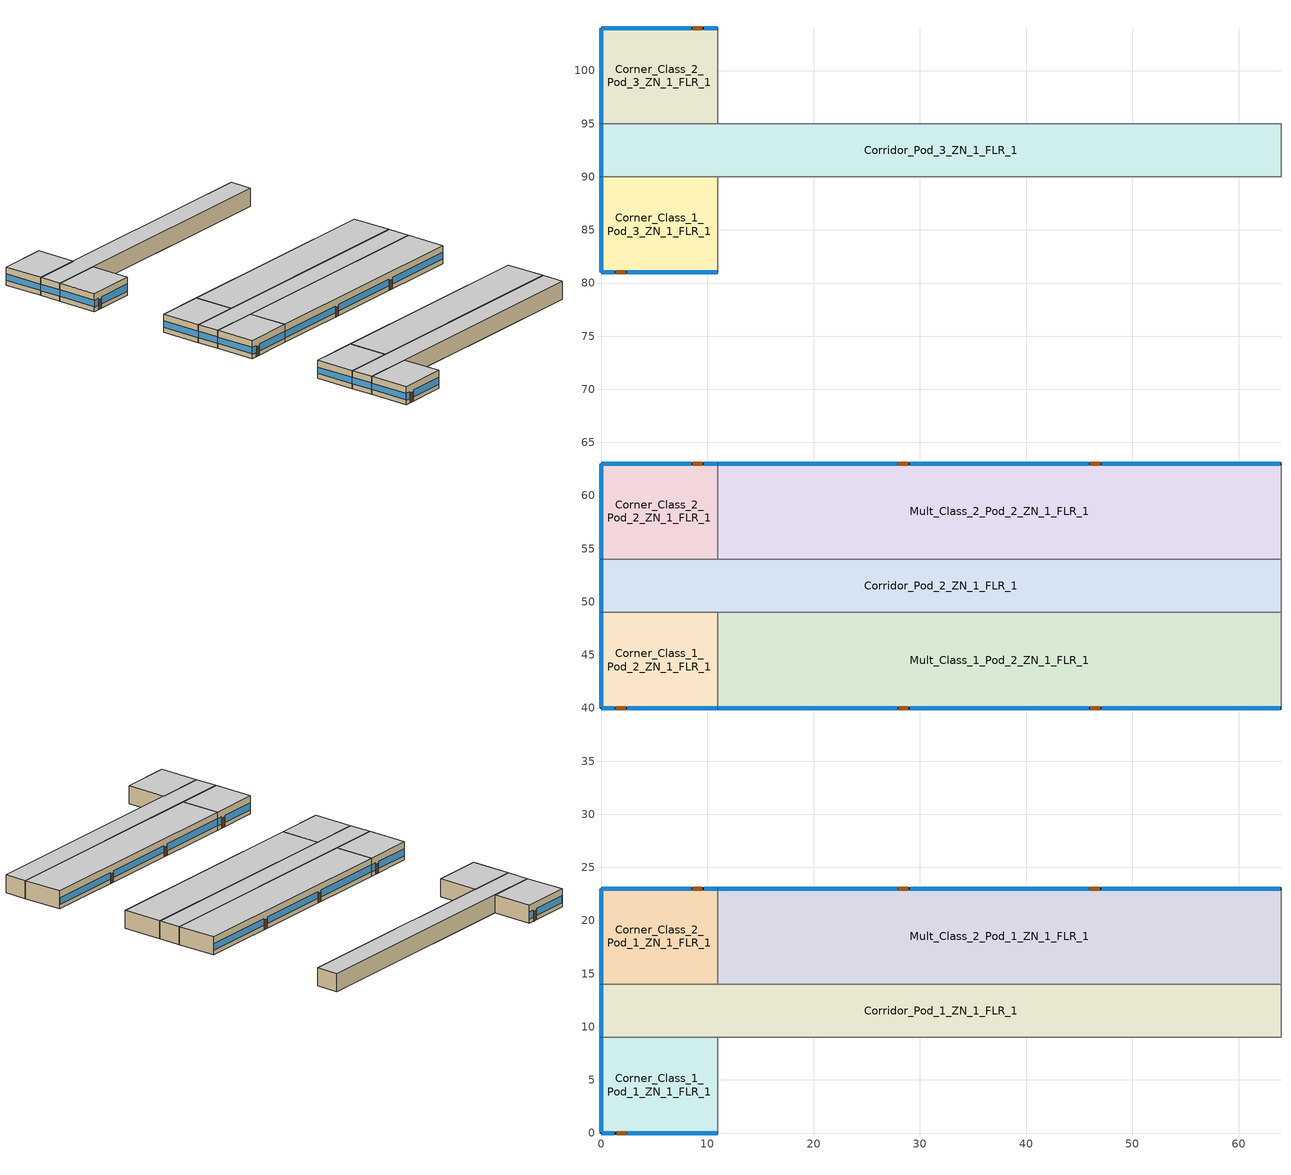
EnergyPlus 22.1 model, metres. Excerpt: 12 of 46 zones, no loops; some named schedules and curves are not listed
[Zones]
Corner_Class_1_Pod_1_ZN_1_FLR_1
 floor ground (Corner_Class_1_Pod_1_ZN_1_FLR_1_Floor_Ffactor): 0,9 11,9 11,0 0,0 z0
 wall outside (nonres_ext_wall_grd): 0,9 0,0 11,0 z0:4
 wall to Mult_Class_1_Pod_1_ZN_1_FLR_1 (int_wall): 11,0 11,9 z0:4
 wall to Corridor_Pod_1_ZN_1_FLR_1 (int_wall): 11,9 0,9 z0:4
 window (NonresWindow_U_0.369_SHGC_0.357): 0.05,0 1.27,0 / 2.49,0 10.95,0 z0.92:2.51; 0,8.95 0,0.05 z1.1:2.52
 door (Swinging Door_con): 1.46,0 2.37,0 z0:2.13
 ceiling to Corner_Class_1_Pod_1_ZN_1_FLR_2 (int_slab_ceiling): 0,0 11,0 11,9 0,9 z4
Corridor_Pod_1_ZN_1_FLR_1
 floor ground (Corridor_Pod_1_ZN_1_FLR_1_Floor_Ffactor): 0,14 64,14 64,9 0,9 z0
 wall outside (nonres_ext_wall_grd): 0,14 0,9 z0:4
 wall to Mult_Class_1_Pod_1_ZN_1_FLR_1 (int_wall): 11,9 64,9 z0:4
 wall to Lobby_ZN_1_FLR_1 (int_wall): 64,9 64,14 z0:4
 wall to Mult_Class_2_Pod_1_ZN_1_FLR_1 (int_wall): 64,14 11,14 z0:4
 wall to Corner_Class_2_Pod_1_ZN_1_FLR_1 (int_wall): 11,14 0,14 z0:4
 window (NonresWindow_U_0.369_SHGC_0.357): 0,13.95 0,9.05 z1.1:2.53
 ceiling to Corridor_Pod_1_ZN_1_FLR_2 (int_slab_ceiling): 0,9 64,9 64,14 0,14 z4
Corner_Class_2_Pod_1_ZN_1_FLR_1
 floor ground (Corner_Class_2_Pod_1_ZN_1_FLR_1_Floor_Ffactor): 0,23 11,23 11,14 0,14 z0
 wall outside (nonres_ext_wall_grd): 11,23 0,23 0,14 z0:4
 wall to Mult_Class_2_Pod_1_ZN_1_FLR_1 (int_wall): 11,14 11,23 z0:4
 window (NonresWindow_U_0.369_SHGC_0.357): 0,22.95 0,14.05 z1.1:2.52; 10.95,23 9.73,23 / 8.51,23 0.05,23 z0.92:2.51
 door (Swinging Door_con): 9.53,23 8.62,23 z0:2.13
 ceiling to Corner_Class_2_Pod_1_ZN_1_FLR_2 (int_slab_ceiling): 0,14 11,14 11,23 0,23 z4
Mult_Class_2_Pod_1_ZN_1_FLR_1
 floor ground (Mult_Class_2_Pod_1_ZN_1_FLR_1_Floor_Ffactor): 11,23 64,23 64,14 11,14 z0
 wall outside (nonres_ext_wall_grd): 64,23 11,23 z0:4
 wall to Main_Corridor_ZN_1_FLR_1 (int_wall): 64,14 64,23 z0:4
 window (NonresWindow_U_0.369_SHGC_0.357): 63.95,23 47.13,23 / 45.91,23 29.09,23 / 27.87,23 11.05,23 z1.03:2.5
 door (Swinging Door_con): 46.93,23 46.01,23 / 28.91,23 28,23 z0:2.13
 ceiling to Mult_Class_2_Pod_1_ZN_1_FLR_2 (int_slab_ceiling): 11,14 64,14 64,23 11,23 z4
Corner_Class_1_Pod_2_ZN_1_FLR_1
 floor ground (Corner_Class_1_Pod_2_ZN_1_FLR_1_Floor_Ffactor): 0,49 11,49 11,40 0,40 z0
 wall outside (nonres_ext_wall_grd): 0,49 0,40 11,40 z0:4
 wall to Mult_Class_1_Pod_2_ZN_1_FLR_1 (int_wall): 11,40 11,49 z0:4
 wall to Corridor_Pod_2_ZN_1_FLR_1 (int_wall): 11,49 0,49 z0:4
 window (NonresWindow_U_0.369_SHGC_0.357): 0,48.95 0,40.05 z1.1:2.52; 0.05,40 1.27,40 / 2.49,40 10.95,40 z0.92:2.51
 door (Swinging Door_con): 1.41,40 2.32,40 z0:2.13
 ceiling to Corner_Class_1_Pod_2_ZN_1_FLR_2 (int_slab_ceiling): 0,40 11,40 11,49 0,49 z4
Mult_Class_1_Pod_2_ZN_1_FLR_1
 floor ground (Mult_Class_1_Pod_2_ZN_1_FLR_1_Floor_Ffactor): 11,49 64,49 64,40 11,40 z0
 wall outside (nonres_ext_wall_grd): 11,40 64,40 z0:4
 wall to Main_Corridor_ZN_1_FLR_1 (int_wall): 64,40 64,49 z0:4
 wall to Corridor_Pod_2_ZN_1_FLR_1 (int_wall): 64,49 11,49 z0:4
 window (NonresWindow_U_0.369_SHGC_0.357): 11.05,40 27.87,40 / 29.09,40 45.91,40 / 47.13,40 63.95,40 z1.03:2.5
 door (Swinging Door_con): 28,40 28.92,40 / 46.06,40 46.97,40 z0:2.13
 ceiling to Mult_Class_1_Pod_2_ZN_1_FLR_2 (int_slab_ceiling): 11,40 64,40 64,49 11,49 z4
Corridor_Pod_2_ZN_1_FLR_1
 floor ground (Corridor_Pod_2_ZN_1_FLR_1_Floor_Ffactor): 0,54 64,54 64,49 0,49 z0
 wall outside (nonres_ext_wall_grd): 0,54 0,49 z0:4
 wall to Main_Corridor_ZN_1_FLR_1 (int_wall): 64,49 64,54 z0:4
 wall to Mult_Class_2_Pod_2_ZN_1_FLR_1 (int_wall): 64,54 11,54 z0:4
 wall to Corner_Class_2_Pod_2_ZN_1_FLR_1 (int_wall): 11,54 0,54 z0:4
 window (NonresWindow_U_0.369_SHGC_0.357): 0,53.95 0,49.05 z1.1:2.53
 ceiling to Corridor_Pod_2_ZN_1_FLR_2 (int_slab_ceiling): 0,49 64,49 64,54 0,54 z4
Corner_Class_2_Pod_2_ZN_1_FLR_1
 floor ground (Corner_Class_2_Pod_2_ZN_1_FLR_1_Floor_Ffactor): 0,63 11,63 11,54 0,54 z0
 wall outside (nonres_ext_wall_grd): 11,63 0,63 0,54 z0:4
 wall to Mult_Class_2_Pod_2_ZN_1_FLR_1 (int_wall): 11,54 11,63 z0:4
 window (NonresWindow_U_0.369_SHGC_0.357): 0,62.95 0,54.05 z1.1:2.52; 10.95,63 9.73,63 / 8.51,63 0.05,63 z0.92:2.51
 door (Swinging Door_con): 9.57,63 8.65,63 z0:2.13
 ceiling to Corner_Class_2_Pod_2_ZN_1_FLR_2 (int_slab_ceiling): 0,54 11,54 11,63 0,63 z4
Mult_Class_2_Pod_2_ZN_1_FLR_1
 floor ground (Mult_Class_2_Pod_2_ZN_1_FLR_1_Floor_Ffactor): 11,63 64,63 64,54 11,54 z0
 wall outside (nonres_ext_wall_grd): 64,63 11,63 z0:4
 wall to Main_Corridor_ZN_1_FLR_1 (int_wall): 64,54 64,63 z0:4
 window (NonresWindow_U_0.369_SHGC_0.357): 63.95,63 47.13,63 / 27.87,63 11.05,63 / 45.91,63 29.09,63 z1.03:2.5
 door (Swinging Door_con): 46.97,63 46.06,63 / 28.89,63 27.98,63 z0:2.13
 ceiling to Mult_Class_2_Pod_2_ZN_1_FLR_2 (int_slab_ceiling): 11,54 64,54 64,63 11,63 z4
Corner_Class_1_Pod_3_ZN_1_FLR_1
 floor ground (Corner_Class_1_Pod_3_ZN_1_FLR_1_Floor_Ffactor): 0,90 11,90 11,81 0,81 z0
 wall outside (nonres_ext_wall_grd): 0,90 0,81 11,81 z0:4
 wall to Mult_Class_1_Pod_3_ZN_1_FLR_1 (int_wall): 11,81 11,90 z0:4
 wall to Corridor_Pod_3_ZN_1_FLR_1 (int_wall): 11,90 0,90 z0:4
 window (NonresWindow_U_0.369_SHGC_0.357): 0,89.95 0,81.05 z1.1:2.52; 0.05,81 1.27,81 / 2.49,81 10.95,81 z0.92:2.51
 door (Swinging Door_con): 1.4,81 2.31,81 z0:2.13
 ceiling to Corner_Class_1_Pod_3_ZN_1_FLR_2 (int_slab_ceiling): 0,81 11,81 11,90 0,90 z4
Corridor_Pod_3_ZN_1_FLR_1
 floor ground (Corridor_Pod_3_ZN_1_FLR_1_Floor_Ffactor): 0,95 64,95 64,90 0,90 z0
 wall outside (nonres_ext_wall_grd): 0,95 0,90 z0:4
 wall to Mult_Class_1_Pod_3_ZN_1_FLR_1 (int_wall): 11,90 64,90 z0:4
 wall to Bathrooms_ZN_1_FLR_1 (int_wall): 64,90 64,95 z0:4
 wall to Mult_Class_2_Pod_3_ZN_1_FLR_1 (int_wall): 64,95 11,95 z0:4
 wall to Corner_Class_2_Pod_3_ZN_1_FLR_1 (int_wall): 11,95 0,95 z0:4
 window (NonresWindow_U_0.369_SHGC_0.357): 0,94.95 0,90.05 z1.1:2.53
 ceiling to Corridor_Pod_3_ZN_1_FLR_2 (int_slab_ceiling): 0,90 64,90 64,95 0,95 z4
Corner_Class_2_Pod_3_ZN_1_FLR_1
 floor ground (Corner_Class_2_Pod_3_ZN_1_FLR_1_Floor_Ffactor): 0,104 11,104 11,95 0,95 z0
 wall outside (nonres_ext_wall_grd): 11,104 0,104 0,95 z0:4
 wall to Mult_Class_2_Pod_3_ZN_1_FLR_1 (int_wall): 11,95 11,104 z0:4
 window (NonresWindow_U_0.369_SHGC_0.357): 0,103.95 0,95.05 z1.1:2.52; 10.95,104 9.73,104 / 8.51,104 0.05,104 z0.92:2.51
 door (Swinging Door_con): 9.55,104 8.64,104 z0:2.13
 ceiling to Corner_Class_2_Pod_3_ZN_1_FLR_2 (int_slab_ceiling): 0,95 11,95 11,104 0,104 z4
[Building]
SchoolSecondary: North Axis {deg}=0; Terrain=City; Loads Convergence Tolerance Value {W}=0.04; Temperature Convergence Tolerance Value {deltaC}=0.2; Solar Distribution=FullInteriorAndExterior; Maximum Number of Warmup Days=25; Minimum Number of Warmup Days=6
[Site:Location]
Site:Location=New.York-John.F.Kennedy.Intl.AP_NY_USA WMO=744860; Latitude {N+ S-}=40.66; Longitude {W- E+}=-73.8; Time Zone Relative to GMT {GMT+/-}=-5; Elevation {m}=7
[SizingPeriod:DesignDay] Day of Month=21; Dry-Bulb Temperature Range Modifier Type=DefaultMultipliers; Humidity Condition Type=Wetbulb; Barometric Pressure {Pa}=101241; Rain {Yes/No}=No; Snow on ground {Yes/No}=No; Daylight Savings Time Indicator=No
Name | Month | Day Type | Maximum Dry-Bulb Temperature {C} | Daily Dry-Bulb Temperature Range {C} | Wetbulb at Maximum Dry-Bulb {C} | Wind Speed {m/s} design conditions vs. traditional 6.71 m/s (15 mph) | Wind Direction {Degrees; N=0, S=180} | Solar Model Indicator | Clearness {0.0 to 1.1} | Wind Speed {m/s} design conditions vs. traditional 3.35 m/s (7mph) | ASHRAE Clear Sky Optical Depth for Beam Irradiance (taub) | ASHRAE Clear Sky Optical Depth for Diffuse Irradiance (taud)
New.York-John.F.Kennedy.Intl.AP_NY_USA Ann Htg 99.6% Condns DB | 1 | WinterDesignDay | -10.7 | 0 | -10.7 | 7.5 | 320 | ASHRAEClearSky | 0
New.York-John.F.Kennedy.Intl.AP_NY_USA Ann Clg .4% Condns DB=>MWB | 7 | SummerDesignDay | 32.1 | 7.4 | 23.1 |  | 230 | ASHRAETau |  | 5.6 | 0.541 | 1.8
[Site:WaterMainsTemperature]
Calculation Method=CORRELATION; Annual average outdoor air temperature {C}=12.4667; Maximum difference in monthly average outdoor air temperatures {C}=25.2
[Site:GroundTemperature:FCfactorMethod]
January Ground Temperature {C}=14; February Ground Temperature {C}=7.3; March Ground Temperature {C}=3.3; April Ground Temperature {C}=1.2; May Ground Temperature {C}=-0.2; June Ground Temperature {C}=5.6; July Ground Temperature {C}=10.9; August Ground Temperature {C}=16.1; September Ground Temperature {C}=21.7; October Ground Temperature {C}=25; November Ground Temperature {C}=24.8; December Ground Temperature {C}=19.9
[Material:NoMass]
Opaque Door panel_con: MediumRough, 0.475973, 0.9, 0.7, 0.7
CP02 CARPET PAD: VeryRough, 0.21648, 0.9, 0.7, 0.8
Nonres_Exterior_Wall_Insulation_grd: MediumSmooth, 1.34659, 0.9, 0.7, 0.7
[Construction]
Swinging Door_con: Opaque Door panel_con
InteriorFurnishings: Std Wood 6inch
int_wall: G01 13mm gypsum board, G01 13mm gypsum board
int_slab_ceiling: CP02 CARPET PAD, 100mm Normalweight concrete floor
nonres_ext_wall_grd: F07 25mm stucco, G01 16mm gypsum board, Nonres_Exterior_Wall_Insulation_grd, G01 16mm gypsum board
NonresWindow_U_0.369_SHGC_0.357: Nonres Window Glazing Layer
[Material]
Name | Roughness | Thickness {m} | Conductivity {W/m-K} | Density {kg/m3} | Specific Heat {J/kg-K} | Thermal Absorptance | Solar Absorptance | Visible Absorptance | Absorptance:Thermal | Absorptance:Solar | Absorptance:Visible
Std Wood 6inch | MediumSmooth | 0.15 | 0.12 | 540 | 1210 | 0.9 | 0.7 | 0.7
F07 25mm stucco | Smooth | 0.0254 | 0.72 | 1856 | 840 | 0.9 | 0.7 | 0.7
G01 13mm gypsum board | Smooth | 0.0127 | 0.16 | 800 | 1090 |  |  |  | 0.9 | 0.7 | 0.5
G01 16mm gypsum board | MediumSmooth | 0.0159 | 0.16 | 800 | 1090
100mm Normalweight concrete floor | MediumRough | 0.1016 | 2.31 | 2322 | 832
[WindowMaterial:SimpleGlazingSystem]
Nonres Window Glazing Layer: U-Factor {W/m2-K}=2.09528; Solar Heat Gain Coefficient=0.357; Visible Transmittance=0.3927
[Construction:FfactorGroundFloor] F-Factor {W/m-K}=0.90012
Name | Area {m2} | PerimeterExposed {m}
Corner_Class_1_Pod_1_ZN_1_FLR_1_Floor_Ffactor; Corner_Class_2_Pod_1_ZN_1_FLR_1_Floor_Ffactor; Corner_Class_1_Pod_2_ZN_1_FLR_1_Floor_Ffactor; Corner_Class_2_Pod_2_ZN_1_FLR_1_Floor_Ffactor; Corner_Class_1_Pod_3_ZN_1_FLR_1_Floor_Ffactor; Corner_Class_2_Pod_3_ZN_1_FLR_1_Floor_Ffactor | 99 | 20
Corridor_Pod_1_ZN_1_FLR_1_Floor_Ffactor; Corridor_Pod_2_ZN_1_FLR_1_Floor_Ffactor; Corridor_Pod_3_ZN_1_FLR_1_Floor_Ffactor | 320 | 5
Mult_Class_2_Pod_1_ZN_1_FLR_1_Floor_Ffactor; Mult_Class_1_Pod_2_ZN_1_FLR_1_Floor_Ffactor; Mult_Class_2_Pod_2_ZN_1_FLR_1_Floor_Ffactor | 477 | 53
[Generator:PVWatts]
PV_module: PVWatts Version=5; DC System Capacity {W}=126543.5; Module Type=Premium; Array Type=FixedOpenRack; System Losses=0.113; Array Geometry Type=TiltAzimuth; Tilt Angle {deg}=0; Azimuth Angle {deg}=180
[ElectricLoadCenter:Generators]
PV_Generator: Generator 1=PV_module; Generator 1 Rated Electric Power Output {W}=126543.5; Generator 1 Availability Schedule=PV_SCH
[ElectricLoadCenter:Inverter:PVWatts]
PV_Inverter: DC to AC Size Ratio=1.2; Inverter Efficiency=0.96
[ElectricLoadCenter:Distribution]
Generator: Generator List=PV_Generator; Generator Operation Scheme Type=Baseload; Electrical Buss Type=DirectCurrentWithInverter; Inverter=PV_Inverter
[Zone] Type=1; Multiplier=1; Ceiling Height {m}=4; Floor Area {m2}=autocalculate; Part of Total Floor Area=Yes
Name | Volume {m3}
Corner_Class_1_Pod_1_ZN_1_FLR_1; Corner_Class_2_Pod_1_ZN_1_FLR_1; Corner_Class_1_Pod_2_ZN_1_FLR_1; Corner_Class_2_Pod_2_ZN_1_FLR_1; Corner_Class_1_Pod_3_ZN_1_FLR_1; Corner_Class_2_Pod_3_ZN_1_FLR_1 | 396
Corridor_Pod_1_ZN_1_FLR_1; Corridor_Pod_2_ZN_1_FLR_1; Corridor_Pod_3_ZN_1_FLR_1 | 1280
Mult_Class_2_Pod_1_ZN_1_FLR_1; Mult_Class_1_Pod_2_ZN_1_FLR_1; Mult_Class_2_Pod_2_ZN_1_FLR_1 | 1908
[InternalMass] Construction=InteriorFurnishings
Name | Zone or ZoneList | Surface Area {m2}
Corner_Class_1_Pod_1_ZN_1_FLR_1_InternalMass_1 | Corner_Class_1_Pod_1_ZN_1_FLR_1 | 198
Corridor_Pod_1_ZN_1_FLR_1_InternalMass_1 | Corridor_Pod_1_ZN_1_FLR_1 | 640
Corner_Class_2_Pod_1_ZN_1_FLR_1_InternalMass_1 | Corner_Class_2_Pod_1_ZN_1_FLR_1 | 198
Mult_Class_2_Pod_1_ZN_1_FLR_1_InternalMass_1 | Mult_Class_2_Pod_1_ZN_1_FLR_1 | 954
Corner_Class_1_Pod_2_ZN_1_FLR_1_InternalMass_1 | Corner_Class_1_Pod_2_ZN_1_FLR_1 | 198
Mult_Class_1_Pod_2_ZN_1_FLR_1_InternalMass_1 | Mult_Class_1_Pod_2_ZN_1_FLR_1 | 954
Corridor_Pod_2_ZN_1_FLR_1_InternalMass_1 | Corridor_Pod_2_ZN_1_FLR_1 | 640
Corner_Class_2_Pod_2_ZN_1_FLR_1_InternalMass_1 | Corner_Class_2_Pod_2_ZN_1_FLR_1 | 198
Mult_Class_2_Pod_2_ZN_1_FLR_1_InternalMass_1 | Mult_Class_2_Pod_2_ZN_1_FLR_1 | 954
Corner_Class_1_Pod_3_ZN_1_FLR_1_InternalMass_1 | Corner_Class_1_Pod_3_ZN_1_FLR_1 | 198
Corridor_Pod_3_ZN_1_FLR_1_InternalMass_1 | Corridor_Pod_3_ZN_1_FLR_1 | 640
Corner_Class_2_Pod_3_ZN_1_FLR_1_InternalMass_1 | Corner_Class_2_Pod_3_ZN_1_FLR_1 | 198
[People] Number of People Schedule=BLDG_OCC_SCH; Fraction Radiant=0.3; Sensible Heat Fraction=AUTOCALCULATE; Activity Level Schedule=ACTIVITY_SCH; Enable ASHRAE 55 Comfort Warnings=No; Mean Radiant Temperature Calculation Type=ZoneAveraged; Work Efficiency Schedule=WORK_EFF_SCH; Clothing Insulation Calculation Method=ClothingInsulationSchedule; Clothing Insulation Schedule=CLOTHING_SCH; Air Velocity Schedule=AIR_VELO_SCH; Thermal Comfort Model 1 Type=FANGER
Name | Zone or ZoneList or Space or SpaceList | Number of People Calculation Method | Floor Area per Person {m2/person} | Number of People
Corner_Class_1_Pod_1_ZN_1_FLR_1 | Corner_Class_1_Pod_1_ZN_1_FLR_1 | Area/Person | 2.654
Corridor_Pod_1_ZN_1_FLR_1 | Corridor_Pod_1_ZN_1_FLR_1 | People |  | 17.224
Corner_Class_2_Pod_1_ZN_1_FLR_1 | Corner_Class_2_Pod_1_ZN_1_FLR_1 | Area/Person | 2.654
Mult_Class_2_Pod_1_ZN_1_FLR_1 | Mult_Class_2_Pod_1_ZN_1_FLR_1 | Area/Person | 2.654
Corner_Class_1_Pod_2_ZN_1_FLR_1 | Corner_Class_1_Pod_2_ZN_1_FLR_1 | Area/Person | 2.654
Mult_Class_1_Pod_2_ZN_1_FLR_1 | Mult_Class_1_Pod_2_ZN_1_FLR_1 | Area/Person | 2.654
Corridor_Pod_2_ZN_1_FLR_1 | Corridor_Pod_2_ZN_1_FLR_1 | People |  | 17.224
Corner_Class_2_Pod_2_ZN_1_FLR_1 | Corner_Class_2_Pod_2_ZN_1_FLR_1 | Area/Person | 2.654
Mult_Class_2_Pod_2_ZN_1_FLR_1 | Mult_Class_2_Pod_2_ZN_1_FLR_1 | Area/Person | 2.654
Corner_Class_1_Pod_3_ZN_1_FLR_1 | Corner_Class_1_Pod_3_ZN_1_FLR_1 | Area/Person | 2.654
Corridor_Pod_3_ZN_1_FLR_1 | Corridor_Pod_3_ZN_1_FLR_1 | People |  | 17.224
Corner_Class_2_Pod_3_ZN_1_FLR_1 | Corner_Class_2_Pod_3_ZN_1_FLR_1 | Area/Person | 2.654
[Lights] Design Level Calculation Method=Watts/Area; Return Air Fraction=0; Fraction Radiant=0.37; Fraction Visible=0.2; Fraction Replaceable=1; Return Air Fraction Calculated from Plenum Temperature=No
Name | Zone or ZoneList or Space or SpaceList | Schedule | Watts per Zone Floor Area {W/m2}
Corner_Class_1_Pod_1_ZN_1_FLR_1_Lights | Corner_Class_1_Pod_1_ZN_1_FLR_1 | ltg_sch_classroom | 7.42257
Corridor_Pod_1_ZN_1_FLR_1_Lights | Corridor_Pod_1_ZN_1_FLR_1 | ltg_sch_corridor | 4.299174
Corner_Class_2_Pod_1_ZN_1_FLR_1_Lights | Corner_Class_2_Pod_1_ZN_1_FLR_1 | ltg_sch_classroom | 7.42257
Mult_Class_2_Pod_1_ZN_1_FLR_1_Lights | Mult_Class_2_Pod_1_ZN_1_FLR_1 | ltg_sch_classroom | 7.42257
Corner_Class_1_Pod_2_ZN_1_FLR_1_Lights | Corner_Class_1_Pod_2_ZN_1_FLR_1 | ltg_sch_classroom | 7.42257
Mult_Class_1_Pod_2_ZN_1_FLR_1_Lights | Mult_Class_1_Pod_2_ZN_1_FLR_1 | ltg_sch_classroom | 7.42257
Corridor_Pod_2_ZN_1_FLR_1_Lights | Corridor_Pod_2_ZN_1_FLR_1 | ltg_sch_corridor | 4.299174
Corner_Class_2_Pod_2_ZN_1_FLR_1_Lights | Corner_Class_2_Pod_2_ZN_1_FLR_1 | ltg_sch_classroom | 7.42257
Mult_Class_2_Pod_2_ZN_1_FLR_1_Lights | Mult_Class_2_Pod_2_ZN_1_FLR_1 | ltg_sch_classroom | 7.42257
Corner_Class_1_Pod_3_ZN_1_FLR_1_Lights | Corner_Class_1_Pod_3_ZN_1_FLR_1 | ltg_sch_classroom | 7.42257
Corridor_Pod_3_ZN_1_FLR_1_Lights | Corridor_Pod_3_ZN_1_FLR_1 | ltg_sch_corridor | 4.299174
Corner_Class_2_Pod_3_ZN_1_FLR_1_Lights | Corner_Class_2_Pod_3_ZN_1_FLR_1 | ltg_sch_classroom | 7.42257
[ElectricEquipment] Schedule=BLDG_EQUIP_SCH; Design Level Calculation Method=EquipmentLevel; Fraction Latent=0; Fraction Radiant=0.5; Fraction Lost=0
Name | Zone or ZoneList or Space or SpaceList | Design Level {W}
Corner_Class_1_Pod_1_ZN_1_FLR_1_PlugMisc_Equip | Corner_Class_1_Pod_1_ZN_1_FLR_1 | 990
Corridor_Pod_1_ZN_1_FLR_1_PlugMisc_Equip | Corridor_Pod_1_ZN_1_FLR_1 | 1280
Corner_Class_2_Pod_1_ZN_1_FLR_1_PlugMisc_Equip | Corner_Class_2_Pod_1_ZN_1_FLR_1 | 990
Mult_Class_2_Pod_1_ZN_1_FLR_1_PlugMisc_Equip | Mult_Class_2_Pod_1_ZN_1_FLR_1 | 4770
Corner_Class_1_Pod_2_ZN_1_FLR_1_PlugMisc_Equip | Corner_Class_1_Pod_2_ZN_1_FLR_1 | 990
Mult_Class_1_Pod_2_ZN_1_FLR_1_PlugMisc_Equip | Mult_Class_1_Pod_2_ZN_1_FLR_1 | 4770
Corridor_Pod_2_ZN_1_FLR_1_PlugMisc_Equip | Corridor_Pod_2_ZN_1_FLR_1 | 1280
Corner_Class_2_Pod_2_ZN_1_FLR_1_PlugMisc_Equip | Corner_Class_2_Pod_2_ZN_1_FLR_1 | 990
Mult_Class_2_Pod_2_ZN_1_FLR_1_PlugMisc_Equip | Mult_Class_2_Pod_2_ZN_1_FLR_1 | 4770
Corner_Class_1_Pod_3_ZN_1_FLR_1_PlugMisc_Equip | Corner_Class_1_Pod_3_ZN_1_FLR_1 | 990
Corridor_Pod_3_ZN_1_FLR_1_PlugMisc_Equip | Corridor_Pod_3_ZN_1_FLR_1 | 1280
Corner_Class_2_Pod_3_ZN_1_FLR_1_PlugMisc_Equip | Corner_Class_2_Pod_3_ZN_1_FLR_1 | 990
[Daylighting:Controls] Daylighting Method=SplitFlux; Availability Schedule=DaylightAvailSch; Lighting Control Type=Continuousoff; Minimum Input Power Fraction for Continuous or ContinuousOff Dimming Control=0.2; Minimum Light Output Fraction for Continuous or ContinuousOff Dimming Control=0.2; Number of Stepped Control Steps=3; Probability Lighting will be Reset When Needed in Manual Stepped Control=1; Maximum Allowable Discomfort Glare Index=22; Illuminance Setpoint at Reference Point 1 {lux}=377; Illuminance Setpoint at Reference Point 2 {lux}=377
Name | Zone or Space | Glare Calculation Daylighting Reference Point | Glare Calculation Azimuth Angle of View Direction Clockwise from Zone y-Axis {deg} | Daylighting Reference Point 1 | Fraction of Lights Controlled by Reference Point 1 | Daylighting Reference Point 2 | Fraction of Lights Controlled by Reference Point 2
Corner_Class_1_Pod_1_ZN_1_FLR_1_DaylCtrl | Corner_Class_1_Pod_1_ZN_1_FLR_1 | Corner_Class_1_Pod_1_ZN_1_FLR_1_DaylRefPt1 | 180 | Corner_Class_1_Pod_1_ZN_1_FLR_1_DaylRefPt1 | 0.56 | Corner_Class_1_Pod_1_ZN_1_FLR_1_DaylRefPt2 | 0.2
Corner_Class_2_Pod_1_ZN_1_FLR_1_DaylCtrl | Corner_Class_2_Pod_1_ZN_1_FLR_1 | Corner_Class_2_Pod_1_ZN_1_FLR_1_DaylRefPt1 | 270 | Corner_Class_2_Pod_1_ZN_1_FLR_1_DaylRefPt1 | 0.56 | Corner_Class_2_Pod_1_ZN_1_FLR_1_DaylRefPt2 | 0.2
Mult_Class_2_Pod_1_ZN_1_FLR_1_DaylCtrl | Mult_Class_2_Pod_1_ZN_1_FLR_1 | Mult_Class_2_Pod_1_ZN_1_FLR_1_DaylRefPt1 | 0 | Mult_Class_2_Pod_1_ZN_1_FLR_1_DaylRefPt1 | 0.28 | Mult_Class_2_Pod_1_ZN_1_FLR_1_DaylRefPt2 | 0.28
Corner_Class_1_Pod_2_ZN_1_FLR_1_DaylCtrl | Corner_Class_1_Pod_2_ZN_1_FLR_1 | Corner_Class_1_Pod_2_ZN_1_FLR_1_DaylRefPt1 | 180 | Corner_Class_1_Pod_2_ZN_1_FLR_1_DaylRefPt1 | 0.56 | Corner_Class_1_Pod_2_ZN_1_FLR_1_DaylRefPt2 | 0.2
Mult_Class_1_Pod_2_ZN_1_FLR_1_DaylCtrl | Mult_Class_1_Pod_2_ZN_1_FLR_1 | Mult_Class_1_Pod_2_ZN_1_FLR_1_DaylRefPt1 | 180 | Mult_Class_1_Pod_2_ZN_1_FLR_1_DaylRefPt1 | 0.28 | Mult_Class_1_Pod_2_ZN_1_FLR_1_DaylRefPt2 | 0.28
Corner_Class_2_Pod_2_ZN_1_FLR_1_DaylCtrl | Corner_Class_2_Pod_2_ZN_1_FLR_1 | Corner_Class_2_Pod_2_ZN_1_FLR_1_DaylRefPt1 | 270 | Corner_Class_2_Pod_2_ZN_1_FLR_1_DaylRefPt1 | 0.56 | Corner_Class_2_Pod_2_ZN_1_FLR_1_DaylRefPt2 | 0.2
Mult_Class_2_Pod_2_ZN_1_FLR_1_DaylCtrl | Mult_Class_2_Pod_2_ZN_1_FLR_1 | Mult_Class_2_Pod_2_ZN_1_FLR_1_DaylRefPt1 | 0 | Mult_Class_2_Pod_2_ZN_1_FLR_1_DaylRefPt1 | 0.28 | Mult_Class_2_Pod_2_ZN_1_FLR_1_DaylRefPt2 | 0.28
Corner_Class_1_Pod_3_ZN_1_FLR_1_DaylCtrl | Corner_Class_1_Pod_3_ZN_1_FLR_1 | Corner_Class_1_Pod_3_ZN_1_FLR_1_DaylRefPt1 | 180 | Corner_Class_1_Pod_3_ZN_1_FLR_1_DaylRefPt1 | 0.56 | Corner_Class_1_Pod_3_ZN_1_FLR_1_DaylRefPt2 | 0.2
Corner_Class_2_Pod_3_ZN_1_FLR_1_DaylCtrl | Corner_Class_2_Pod_3_ZN_1_FLR_1 | Corner_Class_2_Pod_3_ZN_1_FLR_1_DaylRefPt1 | 270 | Corner_Class_2_Pod_3_ZN_1_FLR_1_DaylRefPt1 | 0.56 | Corner_Class_2_Pod_3_ZN_1_FLR_1_DaylRefPt2 | 0.2
[ZoneInfiltration:DesignFlowRate] Schedule=INFIL_SCH_PNNL; Design Flow Rate Calculation Method=Flow/ExteriorWallArea; Flow per Exterior Surface Area {m3/s-m2}=0.000569572; Constant Term Coefficient=0; Temperature Term Coefficient=0; Velocity Term Coefficient=0.224; Velocity Squared Term Coefficient=0
Name | Zone or ZoneList
Corner_Class_1_Pod_1_ZN_1_FLR_1_Infiltration | Corner_Class_1_Pod_1_ZN_1_FLR_1
Corridor_Pod_1_ZN_1_FLR_1_Infiltration | Corridor_Pod_1_ZN_1_FLR_1
Corner_Class_2_Pod_1_ZN_1_FLR_1_Infiltration | Corner_Class_2_Pod_1_ZN_1_FLR_1
Mult_Class_2_Pod_1_ZN_1_FLR_1_Infiltration | Mult_Class_2_Pod_1_ZN_1_FLR_1
Corner_Class_1_Pod_2_ZN_1_FLR_1_Infiltration | Corner_Class_1_Pod_2_ZN_1_FLR_1
Mult_Class_1_Pod_2_ZN_1_FLR_1_Infiltration | Mult_Class_1_Pod_2_ZN_1_FLR_1
Corridor_Pod_2_ZN_1_FLR_1_Infiltration | Corridor_Pod_2_ZN_1_FLR_1
Corner_Class_2_Pod_2_ZN_1_FLR_1_Infiltration | Corner_Class_2_Pod_2_ZN_1_FLR_1
Mult_Class_2_Pod_2_ZN_1_FLR_1_Infiltration | Mult_Class_2_Pod_2_ZN_1_FLR_1
Corner_Class_1_Pod_3_ZN_1_FLR_1_Infiltration | Corner_Class_1_Pod_3_ZN_1_FLR_1
Corridor_Pod_3_ZN_1_FLR_1_Infiltration | Corridor_Pod_3_ZN_1_FLR_1
Corner_Class_2_Pod_3_ZN_1_FLR_1_Infiltration | Corner_Class_2_Pod_3_ZN_1_FLR_1
[Exterior:Lights] Control Option=AstronomicalClock
Name | Schedule | Design Level {W}
Exterior_Lights_a | Exterior_lighting_schedule_a | 453.7
Exterior_Lights_b | Exterior_lighting_schedule_b_2016 | 2195.85
Exterior_Lights_c | Exterior_lighting_schedule_c_2016 | 2015.29
[Refrigeration:CompressorRack] Heat Rejection Location=ZONE; Design Condenser Fan Power {W}=750; Condenser Type=AIRCOOLED
Name | Design Compressor Rack COP {W/W} | Compressor Rack COP Function of Temperature Curve | Condenser Fan Power Function of Temperature Curve | Refrigeration Case Name or WalkIn Name or CaseAndWalkInList
RACK1 | 2.34 | RACK1_RackCOPfTCurve | RACK1_RackCondFanCurve2 | RACK1CaseList
RACK2 | 7.12 | RACK2_RackCOPfTCurve |  | RACK2CaseList
[EnergyManagementSystem:Sensor]
Name | Output:Variable or Output:Meter | Output:Variable or Output:Meter Index Key
Facility_Int_LTG | InteriorLights:Electricity
ActualOccupancy | Schedule Value | Offices Binary Occupancy
OAT | Site Outdoor Air Drybulb Temperature | Environment
[EnergyManagementSystem:GlobalVariable]
Wired_LTG
BoilerType; CapRated; EtRated; PLRx; Ecx; SkinLossRate
[EnergyManagementSystem:Program]
Transformer_Load_Prog: SET Wired_LTG = Facility_Int_LTG*0.0194
SET_cCL1_Pod_1_ZN_1_FLR_1_Light_EMS_Program: SET cCL1_Pod_1_ZN_1_FLR_1_LSr_IP=0.093*cCL1_Pod_1_ZN_1_FLR_1_LSr/cCL1_Pod_1_ZN_1_FLR_1_Area; IF (cCL1_Pod_1_ZN_1_FLR_1_OSr <= 0) && (cCL1_Pod_1_ZN_1_FLR_1_LSr_IP >= 0.02); SET cCL1_Pod_1_ZN_1_FLR_1_LAr = 0.02*cCL1_Pod_1_ZN_1_FLR_1_Area/0.09290304; ELSE; SET cCL1_Pod_1_ZN_1_FLR_1_LAr = NULL; ENDIF
SET_mCl1_Pod_1_ZN_1_FLR_1_Light_EMS_Program: SET mCl1_Pod_1_ZN_1_FLR_1_LSr_IP=0.093*mCl1_Pod_1_ZN_1_FLR_1_LSr/mCl1_Pod_1_ZN_1_FLR_1_Area; IF (mCl1_Pod_1_ZN_1_FLR_1_OSr <= 0) && (mCl1_Pod_1_ZN_1_FLR_1_LSr_IP >= 0.02); SET mCl1_Pod_1_ZN_1_FLR_1_LAr = 0.02*mCl1_Pod_1_ZN_1_FLR_1_Area/0.09290304; ELSE; SET mCl1_Pod_1_ZN_1_FLR_1_LAr = NULL; ENDIF
SET_cPOD1_ZN_1_FLR_1_Light_EMS_Program: SET cPOD1_ZN_1_FLR_1_LSr_IP=0.093*cPOD1_ZN_1_FLR_1_LSr/cPOD1_ZN_1_FLR_1_Area; IF (cPOD1_ZN_1_FLR_1_OSr <= 0) && (cPOD1_ZN_1_FLR_1_LSr_IP >= 0.02); SET cPOD1_ZN_1_FLR_1_LAr = 0.02*cPOD1_ZN_1_FLR_1_Area/0.09290304; ELSE; SET cPOD1_ZN_1_FLR_1_LAr = NULL; ENDIF
SET_cCL2_Pod_1_ZN_1_FLR_1_Light_EMS_Program: SET cCL2_Pod_1_ZN_1_FLR_1_LSr_IP=0.093*cCL2_Pod_1_ZN_1_FLR_1_LSr/cCL2_Pod_1_ZN_1_FLR_1_Area; IF (cCL2_Pod_1_ZN_1_FLR_1_OSr <= 0) && (cCL2_Pod_1_ZN_1_FLR_1_LSr_IP >= 0.02); SET cCL2_Pod_1_ZN_1_FLR_1_LAr = 0.02*cCL2_Pod_1_ZN_1_FLR_1_Area/0.09290304; ELSE; SET cCL2_Pod_1_ZN_1_FLR_1_LAr = NULL; ENDIF
SET_mCl2_Pod_1_ZN_1_FLR_1_Light_EMS_Program: SET mCl2_Pod_1_ZN_1_FLR_1_LSr_IP=0.093*mCl2_Pod_1_ZN_1_FLR_1_LSr/mCl2_Pod_1_ZN_1_FLR_1_Area; IF (mCl2_Pod_1_ZN_1_FLR_1_OSr <= 0) && (mCl2_Pod_1_ZN_1_FLR_1_LSr_IP >= 0.02); SET mCl2_Pod_1_ZN_1_FLR_1_LAr = 0.02*mCl2_Pod_1_ZN_1_FLR_1_Area/0.09290304; ELSE; SET mCl2_Pod_1_ZN_1_FLR_1_LAr = NULL; ENDIF
SET_cCL1_Pod_2_ZN_1_FLR_1_Light_EMS_Program: SET cCL1_Pod_2_ZN_1_FLR_1_LSr_IP=0.093*cCL1_Pod_2_ZN_1_FLR_1_LSr/cCL1_Pod_2_ZN_1_FLR_1_Area; IF (cCL1_Pod_2_ZN_1_FLR_1_OSr <= 0) && (cCL1_Pod_2_ZN_1_FLR_1_LSr_IP >= 0.02); SET cCL1_Pod_2_ZN_1_FLR_1_LAr = 0.02*cCL1_Pod_2_ZN_1_FLR_1_Area/0.09290304; ELSE; SET cCL1_Pod_2_ZN_1_FLR_1_LAr = NULL; ENDIF
SET_mCl1_Pod_2_ZN_1_FLR_1_Light_EMS_Program: SET mCl1_Pod_2_ZN_1_FLR_1_LSr_IP=0.093*mCl1_Pod_2_ZN_1_FLR_1_LSr/mCl1_Pod_2_ZN_1_FLR_1_Area; IF (mCl1_Pod_2_ZN_1_FLR_1_OSr <= 0) && (mCl1_Pod_2_ZN_1_FLR_1_LSr_IP >= 0.02); SET mCl1_Pod_2_ZN_1_FLR_1_LAr = 0.02*mCl1_Pod_2_ZN_1_FLR_1_Area/0.09290304; ELSE; SET mCl1_Pod_2_ZN_1_FLR_1_LAr = NULL; ENDIF
SET_cPOD2_ZN_1_FLR_1_Light_EMS_Program: SET cPOD2_ZN_1_FLR_1_LSr_IP=0.093*cPOD2_ZN_1_FLR_1_LSr/cPOD2_ZN_1_FLR_1_Area; IF (cPOD2_ZN_1_FLR_1_OSr <= 0) && (cPOD2_ZN_1_FLR_1_LSr_IP >= 0.02); SET cPOD2_ZN_1_FLR_1_LAr = 0.02*cPOD2_ZN_1_FLR_1_Area/0.09290304; ELSE; SET cPOD2_ZN_1_FLR_1_LAr = NULL; ENDIF
SET_cCL2_Pod_2_ZN_1_FLR_1_Light_EMS_Program: SET cCL2_Pod_2_ZN_1_FLR_1_LSr_IP=0.093*cCL2_Pod_2_ZN_1_FLR_1_LSr/cCL2_Pod_2_ZN_1_FLR_1_Area; IF (cCL2_Pod_2_ZN_1_FLR_1_OSr <= 0) && (cCL2_Pod_2_ZN_1_FLR_1_LSr_IP >= 0.02); SET cCL2_Pod_2_ZN_1_FLR_1_LAr = 0.02*cCL2_Pod_2_ZN_1_FLR_1_Area/0.09290304; ELSE; SET cCL2_Pod_2_ZN_1_FLR_1_LAr = NULL; ENDIF
SET_mCl2_Pod_2_ZN_1_FLR_1_Light_EMS_Program: SET mCl2_Pod_2_ZN_1_FLR_1_LSr_IP=0.093*mCl2_Pod_2_ZN_1_FLR_1_LSr/mCl2_Pod_2_ZN_1_FLR_1_Area; IF (mCl2_Pod_2_ZN_1_FLR_1_OSr <= 0) && (mCl2_Pod_2_ZN_1_FLR_1_LSr_IP >= 0.02); SET mCl2_Pod_2_ZN_1_FLR_1_LAr = 0.02*mCl2_Pod_2_ZN_1_FLR_1_Area/0.09290304; ELSE; SET mCl2_Pod_2_ZN_1_FLR_1_LAr = NULL; ENDIF
SET_cCL1_Pod_3_ZN_1_FLR_1_Light_EMS_Program: SET cCL1_Pod_3_ZN_1_FLR_1_LSr_IP=0.093*cCL1_Pod_3_ZN_1_FLR_1_LSr/cCL1_Pod_3_ZN_1_FLR_1_Area; IF (cCL1_Pod_3_ZN_1_FLR_1_OSr <= 0) && (cCL1_Pod_3_ZN_1_FLR_1_LSr_IP >= 0.02); SET cCL1_Pod_3_ZN_1_FLR_1_LAr = 0.02*cCL1_Pod_3_ZN_1_FLR_1_Area/0.09290304; ELSE; SET cCL1_Pod_3_ZN_1_FLR_1_LAr = NULL; ENDIF
SET_mCl1_Pod_3_ZN_1_FLR_1_Light_EMS_Program: SET mCl1_Pod_3_ZN_1_FLR_1_LSr_IP=0.093*mCl1_Pod_3_ZN_1_FLR_1_LSr/mCl1_Pod_3_ZN_1_FLR_1_Area; IF (mCl1_Pod_3_ZN_1_FLR_1_OSr <= 0) && (mCl1_Pod_3_ZN_1_FLR_1_LSr_IP >= 0.02); SET mCl1_Pod_3_ZN_1_FLR_1_LAr = 0.02*mCl1_Pod_3_ZN_1_FLR_1_Area/0.09290304; ELSE; SET mCl1_Pod_3_ZN_1_FLR_1_LAr = NULL; ENDIF
SET_cPOD3_ZN_1_FLR_1_Light_EMS_Program: SET cPOD3_ZN_1_FLR_1_LSr_IP=0.093*cPOD3_ZN_1_FLR_1_LSr/cPOD3_ZN_1_FLR_1_Area; IF (cPOD3_ZN_1_FLR_1_OSr <= 0) && (cPOD3_ZN_1_FLR_1_LSr_IP >= 0.02); SET cPOD3_ZN_1_FLR_1_LAr = 0.02*cPOD3_ZN_1_FLR_1_Area/0.09290304; ELSE; SET cPOD3_ZN_1_FLR_1_LAr = NULL; ENDIF
SET_cCL2_Pod_3_ZN_1_FLR_1_Light_EMS_Program: SET cCL2_Pod_3_ZN_1_FLR_1_LSr_IP=0.093*cCL2_Pod_3_ZN_1_FLR_1_LSr/cCL2_Pod_3_ZN_1_FLR_1_Area; IF (cCL2_Pod_3_ZN_1_FLR_1_OSr <= 0) && (cCL2_Pod_3_ZN_1_FLR_1_LSr_IP >= 0.02); SET cCL2_Pod_3_ZN_1_FLR_1_LAr = 0.02*cCL2_Pod_3_ZN_1_FLR_1_Area/0.09290304; ELSE; SET cCL2_Pod_3_ZN_1_FLR_1_LAr = NULL; ENDIF
SET_mCl2_Pod_3_ZN_1_FLR_1_Light_EMS_Program: SET mCl2_Pod_3_ZN_1_FLR_1_LSr_IP=0.093*mCl2_Pod_3_ZN_1_FLR_1_LSr/mCl2_Pod_3_ZN_1_FLR_1_Area; IF (mCl2_Pod_3_ZN_1_FLR_1_OSr <= 0) && (mCl2_Pod_3_ZN_1_FLR_1_LSr_IP >= 0.02); SET mCl2_Pod_3_ZN_1_FLR_1_LAr = 0.02*mCl2_Pod_3_ZN_1_FLR_1_Area/0.09290304; ELSE; SET mCl2_Pod_3_ZN_1_FLR_1_LAr = NULL; ENDIF
SET_AUX_GYM_ZN_1_FLR_1_Light_EMS_Program: SET AUX_GYM_ZN_1_FLR_1_LSr_IP=0.093*AUX_GYM_ZN_1_FLR_1_LSr/AUX_GYM_ZN_1_FLR_1_Area; IF (AUX_GYM_ZN_1_FLR_1_OSr <= 0) && (AUX_GYM_ZN_1_FLR_1_LSr_IP >= 0.02); SET AUX_GYM_ZN_1_FLR_1_LAr = 0.02*AUX_GYM_ZN_1_FLR_1_Area/0.09290304; ELSE; SET AUX_GYM_ZN_1_FLR_1_LAr = NULL; ENDIF
SET_AUDITORIUM_ZN_1_FLR_1_Light_EMS_Program: SET AUDITORIUM_ZN_1_FLR_1_LSr_IP=0.093*AUDITORIUM_ZN_1_FLR_1_LSr/AUDITORIUM_ZN_1_FLR_1_Area; IF (AUDITORIUM_ZN_1_FLR_1_OSr <= 0) && (AUDITORIUM_ZN_1_FLR_1_LSr_IP >= 0.02); SET AUDITORIUM_ZN_1_FLR_1_LAr = 0.02*AUDITORIUM_ZN_1_FLR_1_Area/0.09290304; ELSE; SET AUDITORIUM_ZN_1_FLR_1_LAr = NULL; ENDIF
SET_Main_Corridor_ZN_1_FLR_1_Light_EMS_Program: SET Main_Corridor_ZN_1_FLR_1_LSr_IP=0.093*Main_Corridor_ZN_1_FLR_1_LSr/Main_Corridor_ZN_1_FLR_1_Area; IF (Main_Corridor_ZN_1_FLR_1_OSr <= 0) && (Main_Corridor_ZN_1_FLR_1_LSr_IP >= 0.02); SET Main_Corridor_ZN_1_FLR_1_LAr = 0.02*Main_Corridor_ZN_1_FLR_1_Area/0.09290304; ELSE; SET Main_Corridor_ZN_1_FLR_1_LAr = NULL; ENDIF
SET_Lobby_ZN_1_FLR_1_Light_EMS_Program: SET Lobby_ZN_1_FLR_1_LSr_IP=0.093*Lobby_ZN_1_FLR_1_LSr/Lobby_ZN_1_FLR_1_Area; IF (Lobby_ZN_1_FLR_1_OSr <= 0) && (Lobby_ZN_1_FLR_1_LSr_IP >= 0.02); SET Lobby_ZN_1_FLR_1_LAr = 0.02*Lobby_ZN_1_FLR_1_Area/0.09290304; ELSE; SET Lobby_ZN_1_FLR_1_LAr = NULL; ENDIF
SET_Mech_ZN_1_FLR_1_Light_EMS_Program: SET Mech_ZN_1_FLR_1_LSr_IP=0.093*Mech_ZN_1_FLR_1_LSr/Mech_ZN_1_FLR_1_Area; IF (Mech_ZN_1_FLR_1_OSr <= 0) && (Mech_ZN_1_FLR_1_LSr_IP >= 0.02); SET Mech_ZN_1_FLR_1_LAr = 0.02*Mech_ZN_1_FLR_1_Area/0.09290304; ELSE; SET Mech_ZN_1_FLR_1_LAr = NULL; ENDIF
SET_BATHROOMS_ZN_1_FLR_1_Light_EMS_Program: SET BATHROOMS_ZN_1_FLR_1_LSr_IP=0.093*BATHROOMS_ZN_1_FLR_1_LSr/BATHROOMS_ZN_1_FLR_1_Area; IF (BATHROOMS_ZN_1_FLR_1_OSr <= 0) && (BATHROOMS_ZN_1_FLR_1_LSr_IP >= 0.02); SET BATHROOMS_ZN_1_FLR_1_LAr = 0.02*BATHROOMS_ZN_1_FLR_1_Area/0.09290304; ELSE; SET BATHROOMS_ZN_1_FLR_1_LAr = NULL; ENDIF
SET_Offices_ZN_1_FLR_1_Light_EMS_Program: SET Offices_ZN_1_FLR_1_LSr_IP=0.093*Offices_ZN_1_FLR_1_LSr/Offices_ZN_1_FLR_1_Area; IF (Offices_ZN_1_FLR_1_OSr <= 0) && (Offices_ZN_1_FLR_1_LSr_IP >= 0.02); IF (ActualOccupancy <= 0); SET Offices_ZN_1_FLR_1_LAr = 0.02*Offices_ZN_1_FLR_1_Area/0.09290304; ELSE; SET Offices_ZN_1_FLR_1_LAr = NULL; ENDIF; ELSE; SET Offices_ZN_1_FLR_1_LAr = NULL; ENDIF
SET_Gym_ZN_1_FLR_1_Light_EMS_Program: SET Gym_ZN_1_FLR_1_LSr_IP=0.093*Gym_ZN_1_FLR_1_LSr/Gym_ZN_1_FLR_1_Area; IF (Gym_ZN_1_FLR_1_OSr <= 0) && (Gym_ZN_1_FLR_1_LSr_IP >= 0.02); SET Gym_ZN_1_FLR_1_LAr = 0.02*Gym_ZN_1_FLR_1_Area/0.09290304; ELSE; SET Gym_ZN_1_FLR_1_LAr = NULL; ENDIF
SET_Kitchen_ZN_1_FLR_1_Light_EMS_Program: SET Kitchen_ZN_1_FLR_1_LSr_IP=0.093*Kitchen_ZN_1_FLR_1_LSr/Kitchen_ZN_1_FLR_1_Area; IF (Kitchen_ZN_1_FLR_1_OSr <= 0) && (Kitchen_ZN_1_FLR_1_LSr_IP >= 0.02); SET Kitchen_ZN_1_FLR_1_LAr = 0.02*Kitchen_ZN_1_FLR_1_Area/0.09290304; ELSE; SET Kitchen_ZN_1_FLR_1_LAr = NULL; ENDIF
SET_Cafeteria_ZN_1_FLR_1_Light_EMS_Program: SET Cafeteria_ZN_1_FLR_1_LSr_IP=0.093*Cafeteria_ZN_1_FLR_1_LSr/Cafeteria_ZN_1_FLR_1_Area; IF (Cafeteria_ZN_1_FLR_1_OSr <= 0) && (Cafeteria_ZN_1_FLR_1_LSr_IP >= 0.02); SET Cafeteria_ZN_1_FLR_1_LAr = 0.02*Cafeteria_ZN_1_FLR_1_Area/0.09290304; ELSE; SET Cafeteria_ZN_1_FLR_1_LAr = NULL; ENDIF
SET_cCL1_Pod_1_ZN_1_FLR_2_Light_EMS_Program: SET cCL1_Pod_1_ZN_1_FLR_2_LSr_IP=0.093*cCL1_Pod_1_ZN_1_FLR_2_LSr/cCL1_Pod_1_ZN_1_FLR_2_Area; IF (cCL1_Pod_1_ZN_1_FLR_2_OSr <= 0) && (cCL1_Pod_1_ZN_1_FLR_2_LSr_IP >= 0.02); SET cCL1_Pod_1_ZN_1_FLR_2_LAr = 0.02*cCL1_Pod_1_ZN_1_FLR_2_Area/0.09290304; ELSE; SET cCL1_Pod_1_ZN_1_FLR_2_LAr = NULL; ENDIF
SET_mCl1_Pod_1_ZN_1_FLR_2_Light_EMS_Program: SET mCl1_Pod_1_ZN_1_FLR_2_LSr_IP=0.093*mCl1_Pod_1_ZN_1_FLR_2_LSr/mCl1_Pod_1_ZN_1_FLR_2_Area; IF (mCl1_Pod_1_ZN_1_FLR_2_OSr <= 0) && (mCl1_Pod_1_ZN_1_FLR_2_LSr_IP >= 0.02); SET mCl1_Pod_1_ZN_1_FLR_2_LAr = 0.02*mCl1_Pod_1_ZN_1_FLR_2_Area/0.09290304; ELSE; SET mCl1_Pod_1_ZN_1_FLR_2_LAr = NULL; ENDIF
SET_cPOD1_ZN_1_FLR_2_Light_EMS_Program: SET cPOD1_ZN_1_FLR_2_LSr_IP=0.093*cPOD1_ZN_1_FLR_2_LSr/cPOD1_ZN_1_FLR_2_Area; IF (cPOD1_ZN_1_FLR_2_OSr <= 0) && (cPOD1_ZN_1_FLR_2_LSr_IP >= 0.02); SET cPOD1_ZN_1_FLR_2_LAr = 0.02*cPOD1_ZN_1_FLR_2_Area/0.09290304; ELSE; SET cPOD1_ZN_1_FLR_2_LAr = NULL; ENDIF
SET_cCL2_Pod_1_ZN_1_FLR_2_Light_EMS_Program: SET cCL2_Pod_1_ZN_1_FLR_2_LSr_IP=0.093*cCL2_Pod_1_ZN_1_FLR_2_LSr/cCL2_Pod_1_ZN_1_FLR_2_Area; IF (cCL2_Pod_1_ZN_1_FLR_2_OSr <= 0) && (cCL2_Pod_1_ZN_1_FLR_2_LSr_IP >= 0.02); SET cCL2_Pod_1_ZN_1_FLR_2_LAr = 0.02*cCL2_Pod_1_ZN_1_FLR_2_Area/0.09290304; ELSE; SET cCL2_Pod_1_ZN_1_FLR_2_LAr = NULL; ENDIF
SET_mCl2_Pod_1_ZN_1_FLR_2_Light_EMS_Program: SET mCl2_Pod_1_ZN_1_FLR_2_LSr_IP=0.093*mCl2_Pod_1_ZN_1_FLR_2_LSr/mCl2_Pod_1_ZN_1_FLR_2_Area; IF (mCl2_Pod_1_ZN_1_FLR_2_OSr <= 0) && (mCl2_Pod_1_ZN_1_FLR_2_LSr_IP >= 0.02); SET mCl2_Pod_1_ZN_1_FLR_2_LAr = 0.02*mCl2_Pod_1_ZN_1_FLR_2_Area/0.09290304; ELSE; SET mCl2_Pod_1_ZN_1_FLR_2_LAr = NULL; ENDIF
SET_cCL1_Pod_2_ZN_1_FLR_2_Light_EMS_Program: SET cCL1_Pod_2_ZN_1_FLR_2_LSr_IP=0.093*cCL1_Pod_2_ZN_1_FLR_2_LSr/cCL1_Pod_2_ZN_1_FLR_2_Area; IF (cCL1_Pod_2_ZN_1_FLR_2_OSr <= 0) && (cCL1_Pod_2_ZN_1_FLR_2_LSr_IP >= 0.02); SET cCL1_Pod_2_ZN_1_FLR_2_LAr = 0.02*cCL1_Pod_2_ZN_1_FLR_2_Area/0.09290304; ELSE; SET cCL1_Pod_2_ZN_1_FLR_2_LAr = NULL; ENDIF
SET_mCl1_Pod_2_ZN_1_FLR_2_Light_EMS_Program: SET mCl1_Pod_2_ZN_1_FLR_2_LSr_IP=0.093*mCl1_Pod_2_ZN_1_FLR_2_LSr/mCl1_Pod_2_ZN_1_FLR_2_Area; IF (mCl1_Pod_2_ZN_1_FLR_2_OSr <= 0) && (mCl1_Pod_2_ZN_1_FLR_2_LSr_IP >= 0.02); SET mCl1_Pod_2_ZN_1_FLR_2_LAr = 0.02*mCl1_Pod_2_ZN_1_FLR_2_Area/0.09290304; ELSE; SET mCl1_Pod_2_ZN_1_FLR_2_LAr = NULL; ENDIF
SET_cPOD2_ZN_1_FLR_2_Light_EMS_Program: SET cPOD2_ZN_1_FLR_2_LSr_IP=0.093*cPOD2_ZN_1_FLR_2_LSr/cPOD2_ZN_1_FLR_2_Area; IF (cPOD2_ZN_1_FLR_2_OSr <= 0) && (cPOD2_ZN_1_FLR_2_LSr_IP >= 0.02); SET cPOD2_ZN_1_FLR_2_LAr = 0.02*cPOD2_ZN_1_FLR_2_Area/0.09290304; ELSE; SET cPOD2_ZN_1_FLR_2_LAr = NULL; ENDIF
[SCHEDULE:COMPACT]
ltg_sch_classroom: Through: 6/30, For: SummerDesignDay, Until: 24:00, 1, For: WinterDesignDay, Until: 24:00, 0, For: Weekdays, Until: 7:00, 0.12012, Until: 21:00, 0.60975, Until: 24:00, 0.12012, For: Saturday, Until: 24:00, 0.12012, For: AllOtherDays, Until: 24:00, 0.12012, Through: 9/1, For: SummerDesignDay, Until: 24:00, 1, For: WinterDesignDay, Until: 24:00, 0, For: Weekdays, Until: 8:00, 0.12012, Until: 20:00, 0.33875, Until: 24:00, 0.12012, For: Saturday, Until: 24:00, 0.12012, For: AllOtherDays, Until: 24:00, 0.12012, Through: 12/31, For: SummerDesignDay, Until: 24:00, 1, For: WinterDesignDay, Until: 24:00, 0, For: Weekdays, Until: 7:00, 0.12012, Until: 21:00, 0.60975, Until: 24:00, 0.12012, For: Saturday, Until: 24:00, 0.12012, For: AllOtherDays, Until: 24:00, 0.12012
ltg_sch_corridor: Through: 6/30, For: SummerDesignDay, Until: 24:00, 1, For: WinterDesignDay, Until: 24:00, 0, For: Weekdays, Until: 7:00, 0.12179, Until: 21:00, 0.61822, Until: 24:00, 0.12179, For: Saturday, Until: 24:00, 0.12179, For: AllOtherDays, Until: 24:00, 0.12179, Through: 9/1, For: SummerDesignDay, Until: 24:00, 1, For: WinterDesignDay, Until: 24:00, 0, For: Weekdays, Until: 8:00, 0.12179, Until: 20:00, 0.34346, Until: 24:00, 0.12179, For: Saturday, Until: 24:00, 0.12179, For: AllOtherDays, Until: 24:00, 0.12179, Through: 12/31, For: SummerDesignDay, Until: 24:00, 1, For: WinterDesignDay, Until: 24:00, 0, For: Weekdays, Until: 7:00, 0.12179, Until: 21:00, 0.61822, Until: 24:00, 0.12179, For: Saturday, Until: 24:00, 0.12179, For: AllOtherDays, Until: 24:00, 0.12179
[Schedule:Compact]
BLDG_EQUIP_SCH: Through: 6/30, For: SummerDesignDay, Until: 08:00, 0.35, Until: 17:00, 0.95, Until: 24:00, 0.35, For: WinterDesignDay, Until: 24:00, 0.35, For: Weekdays, Until: 08:00, 0.295624, Until: 17:00, 0.90367, Until: 21:00, 0.332931, Until: 24:00, 0.295624, For: WeekEnds Holidays AllOtherDays, Until: 24:00, 0.295624, Through: 9/1, For: SummerDesignDay, Until: 24:00, 0.90367, For: WinterDesignDay, Until: 24:00, 0.25, For: Weekdays, Until: 08:00, 0.21116, Until: 17:00, 0.475616, Until: 21:00, 0.237808, Until: 24:00, 0.21116, For: WeekEnds Holidays AllOtherDays, Until: 24:00, 0.21116, Through: 12/31, For: SummerDesignDay, Until: 08:00, 0.35, Until: 17:00, 0.95, Until: 24:00, 0.35, For: WinterDesignDay, Until: 24:00, 0.35, For: Weekdays, Until: 08:00, 0.295624, Until: 17:00, 0.90367, Until: 21:00, 0.332931, Until: 24:00, 0.295624, For: WeekEnds Holidays AllOtherDays, Until: 24:00, 0.295624
BLDG_OCC_SCH: Through: 6/15, For: Weekdays, Until: 08:00, 0, Until: 16:00, 0.95, Until: 21:00, 0.15, Until: 24:00, 0, For: SummerDesignDay, Until: 08:00, 1e-09, Until: 16:00, 0.95, Until: 21:00, 0.15, Until: 24:00, 1e-09, For: WeekEnds WinterDesignDay Holidays AllOtherDays, Until: 24:00, 0, Through: 9/15, For: Weekdays, Until: 08:00, 0, Until: 16:00, 0.15, Until: 21:00, 0.15, Until: 24:00, 0, For: SummerDesignDay, Until: 24:00, 0.95, For: WeekEnds WinterDesignDay Holidays AllOtherDays, Until: 24:00, 0, Through: 12/31, For: Weekdays, Until: 08:00, 0, Until: 16:00, 0.95, Until: 21:00, 0.15, Until: 24:00, 0, For: SummerDesignDay, Until: 08:00, 1e-09, Until: 16:00, 0.95, Until: 21:00, 0.15, Until: 24:00, 1e-09, For: WeekEnds WinterDesignDay Holidays AllOtherDays, Until: 24:00, 0
INFIL_SCH_PNNL: Through: 12/31, For: Weekdays, Until: 07:00, 1, Until: 21:00, 0.25, Until: 24:00, 1, For: WeekEnds SummerDesignDay WinterDesignDay Holidays AllOtherDays, Until: 24:00, 1
WORK_EFF_SCH: Through: 12/31, For: AllDays, Until: 24:00, 0
AIR_VELO_SCH: Through: 12/31, For: AllDays, Until: 24:00, 0.2
CLOTHING_SCH: Through: 04/30, For: AllDays, Until: 24:00, 1.1, Through: 09/30, For: AllDays, Until: 24:00, 0.6, Through: 12/31, For: AllDays, Until: 24:00, 1.1
ACTIVITY_SCH: Through: 12/31, For: AllDays, Until: 24:00, 120
DaylightAvailSch: Through: 12/31, For: SummerDesignDay WinterDesignDay, Until: 24:00, 0, For: AllOtherDays, Until: 24:00, 1
Exterior_lighting_schedule_a: Through:12/31, For:AllDays, Until: 06:00, 0, Until: 24:00, 1
Exterior_lighting_schedule_b_2016: Through:12/31, For:AllDays, Until: 06:00, 0.5, Until: 24:00, 1
Exterior_lighting_schedule_c_2016: Through:12/31, For:AllDays, Until: 06:00, 0.5, Until: 21:00, 1, Until: 24:00, 0.5
